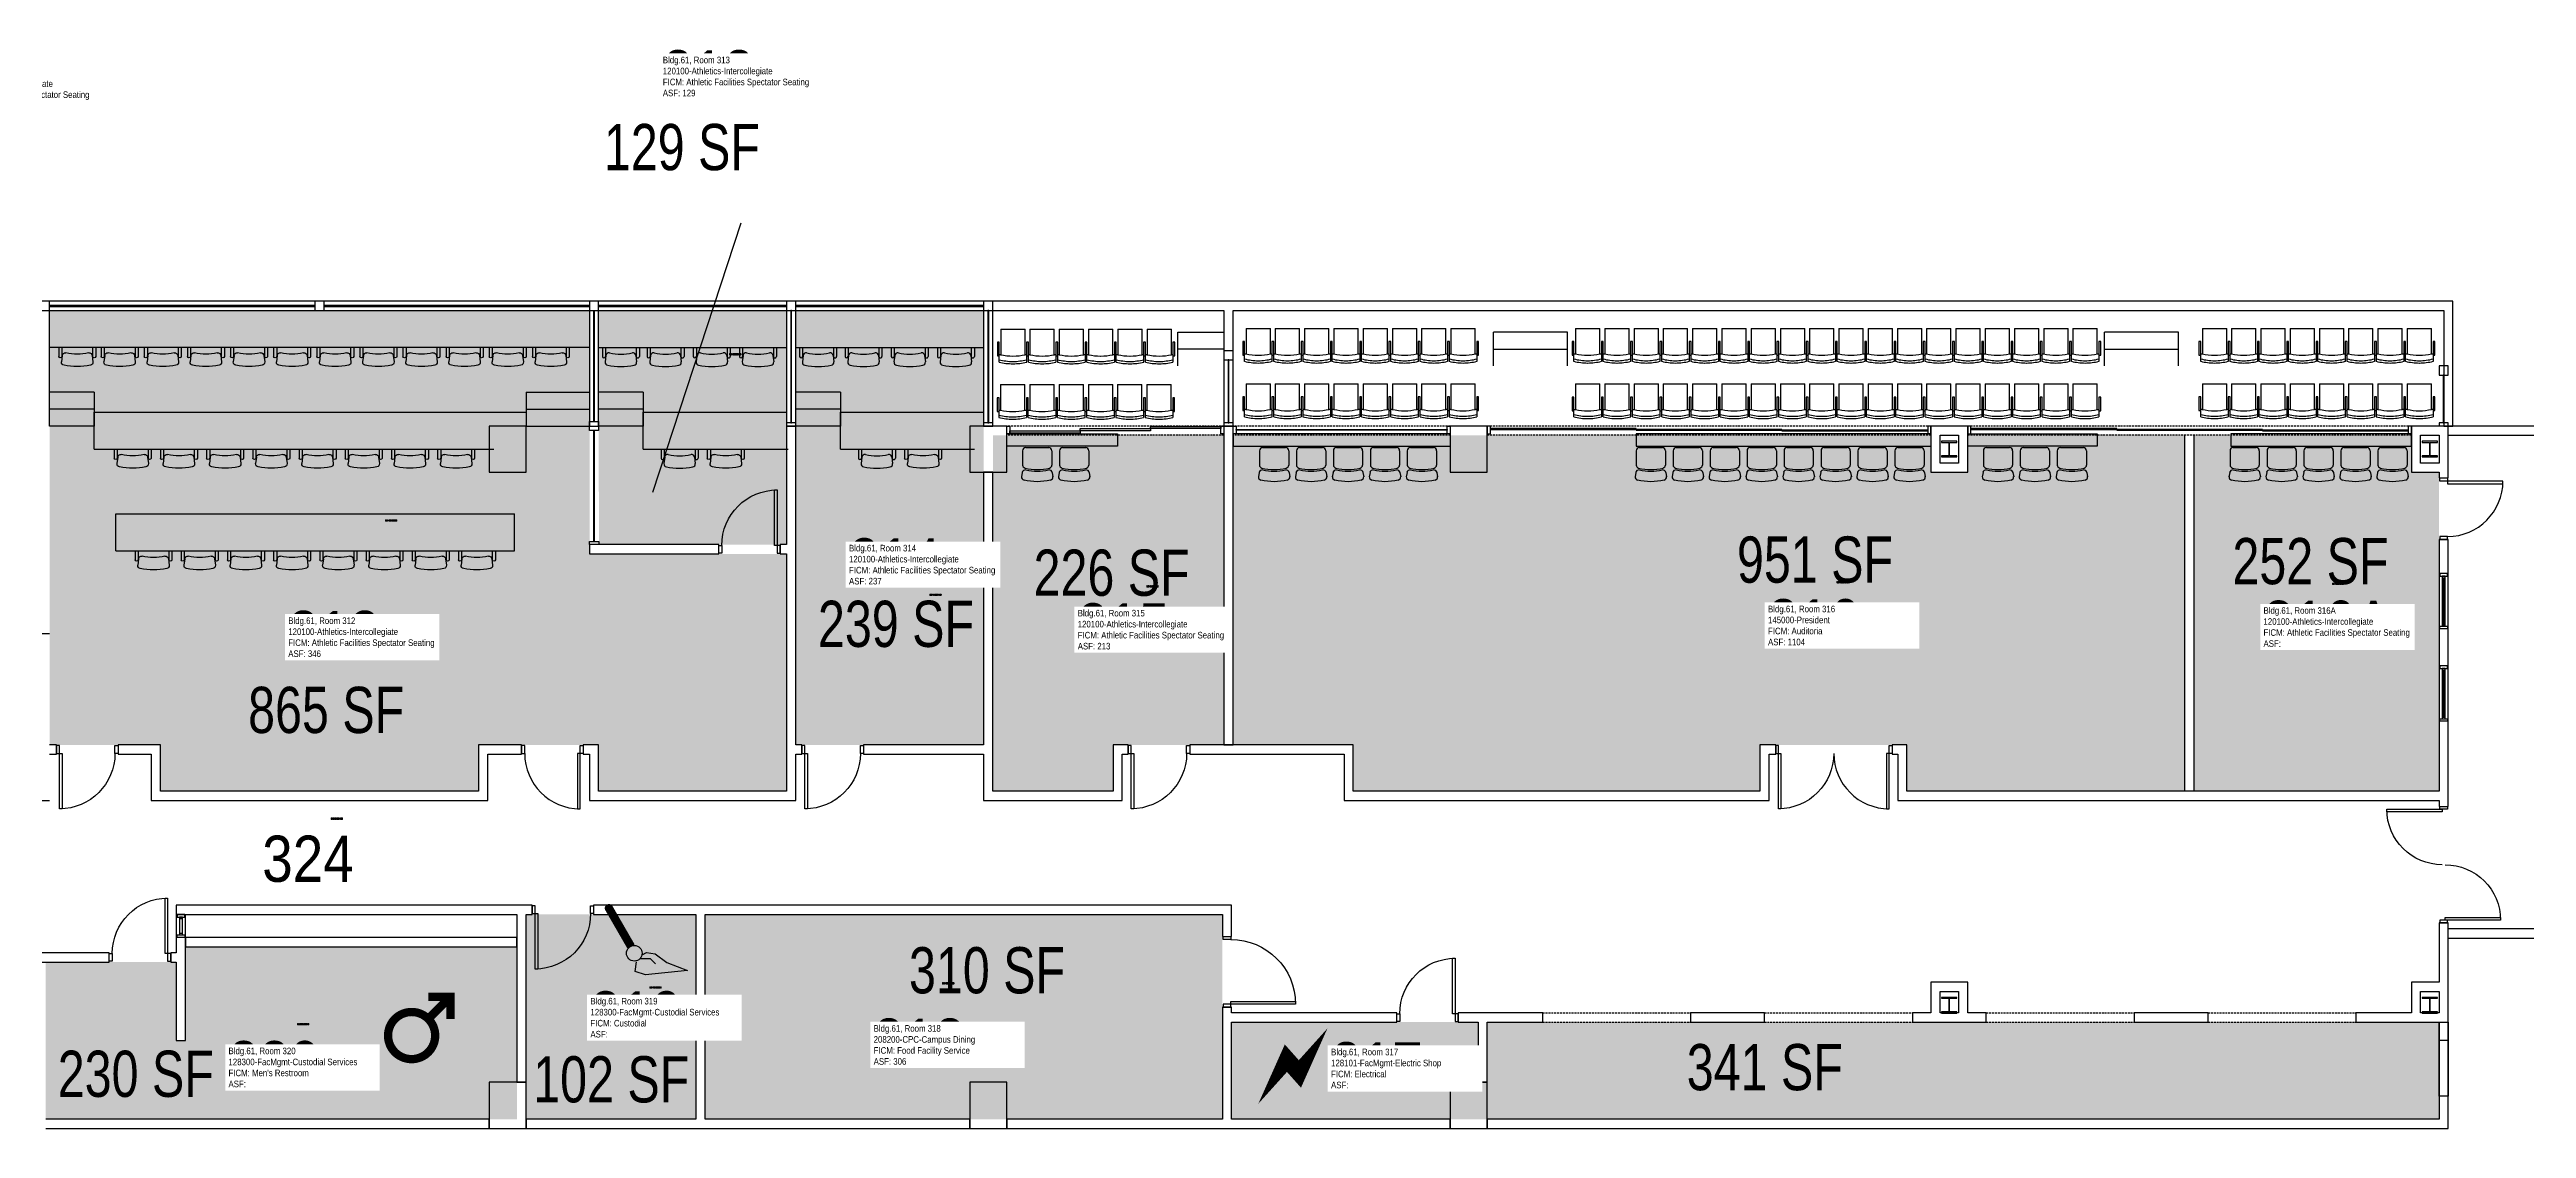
# Model space of a CAD drawing. Header units: inches. Extents: x -2562 to 2562, y -70 to 1203.
# Drawn here: x -141 to 1467, y 45 to 745 of the extents above; entities that cross this region are included whole.
import ezdxf
from ezdxf.enums import TextEntityAlignment as Align

# ---------------------------------------------------------------- set-up
doc = ezdxf.new("R2010")
doc.units = ezdxf.units.IN
doc.header["$LTSCALE"] = 10
doc.header["$MEASUREMENT"] = 0
doc.linetypes.add('HIDDEN2', pattern=[0.1875, 0.125, -0.0625])
doc.layers.get('0').update_dxf_attribs({"linetype": 'CONTINUOUS'})
for name, color, linetype in [('A-DOOR', 2, 'CONTINUOUS'), ('A-FLOR', 3, 'CONTINUOUS'), ('A-GLAZ', 1, 'CONTINUOUS'), ('A-IDEN-ICON', 4, 'CONTINUOUS'), ('A-IDEN-RNUM', 7, 'CONTINUOUS'), ('A-IDEN-SNUM', 4, 'CONTINUOUS'), ('A-IDEN-VNUM', 4, 'CONTINUOUS'), ('A-WALL', 5, 'CONTINUOUS'), ('AREA-TEXT', 3, 'CONTINUOUS'), ('Rooms-Category-Color', 7, 'CONTINUOUS'), ('Rooms-College-Color', 7, 'CONTINUOUS'), ('Rooms-Department-Color', 7, 'CONTINUOUS'), ('Rooms-Division-Color', 7, 'CONTINUOUS'), ('Rooms-Information', 7, 'CONTINUOUS')]:
    doc.layers.add(name, color=color, linetype=linetype)
doc.styles.add('AREA', font='arial.ttf', dxfattribs={"width": 0.75, "height": 24})
doc.styles.add('ROOMSNUMBER', font='TXT.SHX', dxfattribs={"height": 1})
doc.styles.add('ROOMVNUMBER', font='arial.ttf', dxfattribs={"width": 0.85, "height": 30})

# ---------------------------------------------------------------- blocks, each defined once
blk = doc.blocks.new('CHAIR-HALF')
at = {"color": 0, "linetype": 'ByBlock', "lineweight": -2}
for p, q in [((-12, 12.4), (-12, 6.6)), ((-9.7, 7.1), (-10.2, 3.1)), ((-10, 12.4), (-10, 6.6)), ((9.7, 7.1), (10.2, 3.1)), ((9.7, 7.1), (10.2, 3.1)), ((10, 12.4), (10, 6.6)), ((12, 12.4), (12, 6.6))]:
    blk.add_line(p, q, dxfattribs=at)
for centre, radius, start, end in [((-11, 6.6), 1, 180, 360), ((-8.2, 2.8), 2, 173.2051, 259.526), ((-7.8, 6.9), 2, 79.3938, 173.2051), ((0, 42.4), 42.4, 258.3153, 281.6847), ((0, 43.5), 35.4, 257.967, 282.033), ((7.8, 6.9), 2, 6.7949, 100.6062), ((7.8, 6.9), 2, 6.7949, 100.6062), ((8.2, 2.8), 2, 280.474, 6.7949), ((8.2, 2.8), 2, 280.474, 6.7949), ((11, 6.6), 1, 180, 0)]:
    blk.add_arc(centre, radius, start, end, dxfattribs=at)
blk = doc.blocks.new('SeatB')
for p, q in [((-7.5, 0), (7.5, 0)), ((-9.5, -2), (-9.5, -11.3)), ((9.5, -2), (9.5, -11.3)), ((-9.7, -16.2), (-10.2, -18.9)), ((-9.7, -16.2), (-10.2, -18.9)), ((9.7, -16.2), (10.2, -18.9))]:
    blk.add_line(p, q)
for centre, radius, start, end in [((-7.5, -2), 2, 90, 180), ((7.5, -2), 2, 360, 90), ((-7.8, -16.5), 2, 79.3938, 173.2051), ((-7.8, -16.5), 2, 79.3938, 173.2051), ((-7.5, -11.3), 2, 180, 257.887), ((0, 17.6), 31.9, 255.6149, 284.3851), ((0, 20.1), 35.4, 257.967, 282.033), ((7.8, -16.5), 2, 6.7949, 100.6062), ((7.5, -11.3), 2, 282.113, 0), ((-8.2, -19.1), 2, 173.2051, 259.526), ((-8.2, -19.1), 2, 173.2051, 259.526), ((0, 20.5), 42.4, 258.3153, 281.6847), ((8.2, -19.1), 2, 280.474, 6.7949)]:
    blk.add_arc(centre, radius, start, end)
blk = doc.blocks.new('SeatA')
for p, q in [((-7.9, 0), (7.9, 0)), ((-7.9, 0), (-7.9, -16.5)), ((7.9, -16.5), (7.9, 0)), ((-8.9, -8.5), (-10.1, -8.5)), ((-10.1, -8.5), (-10.1, -17.4)), ((-8.9, -17.4), (-8.9, -8.5)), ((8.9, -8.5), (8.9, -17.4)), ((10.1, -8.5), (8.9, -8.5)), ((10.1, -17.4), (10.1, -8.5)), ((-10.1, -17.4), (-8.9, -17.4)), ((-8.9, -21.4), (-8.9, -16.5)), ((-8.9, -16.5), (-7.9, -16.5)), ((7.9, -16.5), (8.9, -16.5)), ((8.9, -17.4), (8.9, -21.4)), ((8.9, -17.4), (10.1, -17.4))]:
    blk.add_line(p, q)
for centre, radius, start, end in [((0.4, 17), 38, 255.7532, 269.331), ((0.4, 17.5), 40, 256.4758, 269.3631), ((0.4, 22.4), 39.9, 257.9002, 269.354), ((-0.4, 22.4), 39.9, 270.646, 282.0998), ((-0.4, 17), 38, 270.669, 284.2468), ((-0.4, 17.5), 40, 270.6369, 283.5242)]:
    blk.add_arc(centre, radius, start, end)
blk = doc.blocks.new('CPELECT')
blk.add_lwpolyline([(0.0623, 0.0629, 0, 0.03, 0), (0.0105, -0.0168, 0.03, 0.03, 0), (-0.0105, 0.0068, 0.03, 0, 0), (-0.0623, -0.0729, 0.03, 0, 0)], format="xyseb")
blk = doc.blocks.new('CPMEN')
at = {"const_width": 0.015}
for points in [[(0.055, 0.01), (0.055, 0.05), (0.015, 0.05)], [(0.0151, 0.0101), (0.055, 0.05)]]:
    blk.add_lwpolyline(points, dxfattribs=at)
blk.add_lwpolyline([(-0.0575, -0.02, 1), (0.0275, -0.02, 1)], format="xyb", close=True, dxfattribs=at)
blk = doc.blocks.new('CPCUST')
for p, q in [((0.0262, -0.0408), (0.0446, -0.0406)), ((0.0297, -0.0341), (0.0376, -0.0302)), ((0.0376, -0.0302), (0.0533, -0.0324)), ((0.0446, -0.0406), (0.0543, -0.0505)), ((0.0533, -0.0324), (0.0745, -0.0479)), ((0.0171, -0.0639), (0.02, -0.0466)), ((0.0358, -0.0705), (0.0171, -0.0639)), ((0.1117, -0.0625), (0.0358, -0.0705)), ((0.0745, -0.0479), (0.1117, -0.0625))]:
    blk.add_line(p, q)
at = {"const_width": 0.015}
blk.add_lwpolyline([(-0.03, 0.05), (0.01, -0.0193)], dxfattribs=at)
at = {"const_width": 0.0075}
blk.add_lwpolyline([(-0.0332, 0.0481, 1), (-0.0268, 0.0519, 1)], format="xyb", close=True, dxfattribs=at)
blk.add_circle((0.0158, -0.0313), 0.0141)

msp = doc.modelspace()

# ---------------------------------------------------------------- hatches: boundary and pattern name
at = {"layer": 'Rooms-Category-Color', "true_color": 0xfbafa2}
for points in [[(-141.5, 576), (-141.5, 294), (-69.5, 294), (-69.5, 264), (137, 264), (137, 294), (215, 294), (215, 264), (337, 264), (337, 418), (209.2, 418), (209, 576)], [(215, 576), (215.2, 424), (337, 424), (337, 576)], [(343, 576), (465, 576), (465, 294), (343, 294)], [(471, 264), (549, 264), (549, 294), (621, 294), (621, 495), (471, 495)], [(1251, 495), (1392, 495), (1392, 471), (1410, 471), (1410, 264), (1251, 264)]]:
    msp.add_hatch(color=21, dxfattribs=at).paths.add_polyline_path(points)
at = {"layer": 'Rooms-Category-Color', "true_color": 0xffe090}
for points in [[(627, 495), (1080, 495), (1080, 471), (1104, 471), (1104, 495), (1245, 495), (1245, 264), (1064.5, 264), (1064.5, 294), (969, 294), (969, 264), (705, 264), (705, 294), (627, 294)], [(284.2, 184), (284.2, 51), (620, 51), (620, 184)]]:
    msp.add_hatch(color=41, dxfattribs=at).paths.add_polyline_path(points)
at = {"layer": 'Rooms-Category-Color', "true_color": 0xadadad}
for points in [[(168, 184), (168, 51), (278.2, 51), (278.2, 184)], [(-144, 51), (-144, 153), (-59.2, 153), (-59.2, 102), (-53.2, 102), (-53.2, 163), (162, 163), (162, 51)], [(786, 75), (792, 75), (792, 114), (1410, 114), (1410, 51), (626, 51), (626, 114), (786, 114)]]:
    msp.add_hatch(color=253, dxfattribs=at).paths.add_polyline_path(points)
at = {"layer": 'Rooms-College-Color', "true_color": 0xffff64}
for points in [[(-141.5, 576), (-141.5, 294), (-69.5, 294), (-69.5, 264), (137, 264), (137, 294), (215, 294), (215, 264), (337, 264), (337, 418), (209.2, 418), (209, 576)], [(215, 576), (215.2, 424), (337, 424), (337, 576)], [(343, 576), (465, 576), (465, 294), (343, 294)], [(471, 264), (549, 264), (549, 294), (621, 294), (621, 495), (471, 495)], [(627, 495), (1080, 495), (1080, 471), (1104, 471), (1104, 495), (1245, 495), (1245, 264), (1064.5, 264), (1064.5, 294), (969, 294), (969, 264), (705, 264), (705, 294), (627, 294)], [(284.2, 184), (284.2, 51), (620, 51), (620, 184)]]:
    msp.add_hatch(color=51, dxfattribs=at).paths.add_polyline_path(points)
at = {"layer": 'Rooms-College-Color', "true_color": 0xadadad}
for points in [[(1251, 495), (1392, 495), (1392, 471), (1410, 471), (1410, 264), (1251, 264)], [(168, 184), (168, 51), (278.2, 51), (278.2, 184)], [(-144, 51), (-144, 153), (-59.2, 153), (-59.2, 102), (-53.2, 102), (-53.2, 163), (162, 163), (162, 51)], [(786, 75), (792, 75), (792, 114), (1410, 114), (1410, 51), (626, 51), (626, 114), (786, 114)]]:
    msp.add_hatch(color=253, dxfattribs=at).paths.add_polyline_path(points)
at = {"layer": 'Rooms-Department-Color', "true_color": 0x604aed}
for points in [[(-141.5, 576), (-141.5, 294), (-69.5, 294), (-69.5, 264), (137, 264), (137, 294), (215, 294), (215, 264), (337, 264), (337, 418), (209.2, 418), (209, 576)], [(215, 576), (215.2, 424), (337, 424), (337, 576)], [(343, 576), (465, 576), (465, 294), (343, 294)], [(471, 264), (549, 264), (549, 294), (621, 294), (621, 495), (471, 495)], [(1251, 495), (1392, 495), (1392, 471), (1410, 471), (1410, 264), (1251, 264)]]:
    msp.add_hatch(color=173, dxfattribs=at).paths.add_polyline_path(points)
at = {"layer": 'Rooms-Department-Color', "true_color": 0xda49d0}
msp.add_hatch(color=213, dxfattribs=at).paths.add_polyline_path([(627, 495), (1080, 495), (1080, 471), (1104, 471), (1104, 495), (1245, 495), (1245, 264), (1064.5, 264), (1064.5, 294), (969, 294), (969, 264), (705, 264), (705, 294), (627, 294)])
at = {"layer": 'Rooms-Department-Color', "true_color": 0xacacac}
for points in [[(168, 184), (168, 51), (278.2, 51), (278.2, 184)], [(-144, 51), (-144, 153), (-59.2, 153), (-59.2, 102), (-53.2, 102), (-53.2, 163), (162, 163), (162, 51)], [(786, 75), (792, 75), (792, 114), (1410, 114), (1410, 51), (626, 51), (626, 114), (786, 114)]]:
    msp.add_hatch(color=253, dxfattribs=at).paths.add_polyline_path(points)
at = {"layer": 'Rooms-Department-Color', "true_color": 0x80bc67}
msp.add_hatch(color=83, dxfattribs=at).paths.add_polyline_path([(284.2, 184), (284.2, 51), (620, 51), (620, 184)])
at = {"layer": 'Rooms-Division-Color', "true_color": 0x604aed}
for points in [[(-141.5, 576), (-141.5, 294), (-69.5, 294), (-69.5, 264), (137, 264), (137, 294), (215, 294), (215, 264), (337, 264), (337, 418), (209.2, 418), (209, 576)], [(215, 576), (215.2, 424), (337, 424), (337, 576)], [(343, 576), (465, 576), (465, 294), (343, 294)], [(471, 264), (549, 264), (549, 294), (621, 294), (621, 495), (471, 495)], [(1251, 495), (1392, 495), (1392, 471), (1410, 471), (1410, 264), (1251, 264)]]:
    msp.add_hatch(color=173, dxfattribs=at).paths.add_polyline_path(points)
at = {"layer": 'Rooms-Division-Color', "true_color": 0xda49d0}
msp.add_hatch(color=213, dxfattribs=at).paths.add_polyline_path([(627, 495), (1080, 495), (1080, 471), (1104, 471), (1104, 495), (1245, 495), (1245, 264), (1064.5, 264), (1064.5, 294), (969, 294), (969, 264), (705, 264), (705, 294), (627, 294)])
at = {"layer": 'Rooms-Division-Color', "true_color": 0xadadad}
for points in [[(168, 184), (168, 51), (278.2, 51), (278.2, 184)], [(-144, 51), (-144, 153), (-59.2, 153), (-59.2, 102), (-53.2, 102), (-53.2, 163), (162, 163), (162, 51)], [(786, 75), (792, 75), (792, 114), (1410, 114), (1410, 51), (626, 51), (626, 114), (786, 114)]]:
    msp.add_hatch(color=253, dxfattribs=at).paths.add_polyline_path(points)
at = {"layer": 'Rooms-Division-Color', "true_color": 0x80bc67}
msp.add_hatch(color=83, dxfattribs=at).paths.add_polyline_path([(284.2, 184), (284.2, 51), (620, 51), (620, 184)])

# ---------------------------------------------------------------- linework, layer by layer
at = {"layer": 'A-DOOR', "linetype": 'Continuous', "lineweight": -3}
for points in [[(573.3, 499.3), (573.3, 497.8), (527.7, 497.8), (527.7, 499.3)], [(619, 500.8), (619, 499.3), (573.3, 499.3), (573.3, 500.8)], [(794, 499.3), (794, 498.8), (888.7, 498.8), (888.7, 499.3)], [(888.7, 498.8), (888.7, 498.3), (983.3, 498.3), (983.3, 498.8)], [(1106, 499.3), (1106, 498.8), (1200.7, 498.8), (1200.7, 499.3)], [(1200.7, 498.8), (1200.7, 498.3), (1295.3, 498.3), (1295.3, 498.8)], [(527.7, 497.8), (527.7, 496.3), (482, 496.3), (482, 497.8)], [(983.3, 498.3), (983.3, 497.8), (1078, 497.8), (1078, 498.3)], [(1295.3, 498.3), (1295.3, 497.8), (1390, 497.8), (1390, 498.3)], [(1410.5, 465.3), (1410.5, 467.3), (1415.5, 467.3), (1415.5, 465.3)], [(331, 423.5), (329.2, 423.5), (329.2, 459.5), (331, 459.5)], [(1415.5, 465.3), (1415.5, 463.5), (1451.5, 463.5), (1451.5, 465.3)], [(295, 418.5), (293, 418.5), (293, 423.5), (295, 423.5)], [(331, 418.5), (333, 418.5), (333, 423.5), (331, 423.5)], [(1410.5, 429.3), (1410.5, 427.3), (1415.5, 427.3), (1415.5, 429.3)], [(-135, 293.5), (-137, 293.5), (-137, 288.5), (-135, 288.5)], [(-99, 293.5), (-97, 293.5), (-97, 288.5), (-99, 288.5)], [(167, 293.5), (165, 293.5), (165, 288.5), (167, 288.5)], [(203, 293.5), (205, 293.5), (205, 288.5), (203, 288.5)], [(349, 293.5), (347, 293.5), (347, 288.5), (349, 288.5)], [(385, 293.5), (387, 293.5), (387, 288.5), (385, 288.5)], [(560.8, 293.5), (558.8, 293.5), (558.8, 288.5), (560.8, 288.5)], [(596.8, 293.5), (598.8, 293.5), (598.8, 288.5), (596.8, 288.5)], [(981, 293.5), (979.3, 293.5), (979.3, 288.5), (981, 288.5)], [(1053, 293.5), (1054.8, 293.5), (1054.8, 288.5), (1053, 288.5)], [(-135, 288.5), (-133.3, 288.5), (-133.3, 252.5), (-135, 252.5)], [(203, 288.5), (201.2, 288.5), (201.2, 252.5), (203, 252.5)], [(349, 288.5), (350.7, 288.5), (350.7, 252.5), (349, 252.5)], [(560.8, 288.5), (562.5, 288.5), (562.5, 252.5), (560.8, 252.5)], [(981, 288.5), (982.7, 288.5), (982.7, 252.5), (981, 252.5)], [(1053, 288.5), (1051.2, 288.5), (1051.2, 252.5), (1053, 252.5)], [(1412.1, 252.2), (1412.1, 250.5), (1376.1, 250.5), (1376.1, 252.2)], [(1410.5, 252.2), (1410.5, 254), (1415.5, 254), (1415.5, 252.2)], [(-64.8, 158.5), (-66.5, 158.5), (-66.5, 194.5), (-64.8, 194.5)], [(173.8, 189.5), (171.8, 189.5), (171.8, 184.5), (173.8, 184.5)], [(173.8, 184.5), (175.5, 184.5), (175.5, 148.5), (173.8, 148.5)], [(209.8, 189.5), (211.8, 189.5), (211.8, 184.5), (209.8, 184.5)], [(1410.5, 180.2), (1410.5, 178.5), (1415.5, 178.5), (1415.5, 180.2)], [(1413.9, 180.2), (1413.9, 182), (1449.9, 182), (1449.9, 180.2)], [(620.5, 167.7), (620.5, 169.7), (625.5, 169.7), (625.5, 167.7)], [(-100.8, 153.5), (-102.8, 153.5), (-102.8, 158.5), (-100.8, 158.5)], [(-64.8, 153.5), (-62.8, 153.5), (-62.8, 158.5), (-64.8, 158.5)], [(771.2, 119.5), (769.5, 119.5), (769.5, 155.5), (771.2, 155.5)], [(620.5, 125.7), (620.5, 123.7), (625.5, 123.7), (625.5, 125.7)], [(625.5, 125.7), (625.5, 127.5), (667.5, 127.5), (667.5, 125.7)], [(735.2, 114.5), (733.2, 114.5), (733.2, 119.5), (735.2, 119.5)], [(771.2, 114.5), (773.2, 114.5), (773.2, 119.5), (771.2, 119.5)]]:
    msp.add_lwpolyline(points, close=True, dxfattribs=at)
at = {"layer": 'A-DOOR', "linetype": 'Continuous', "lineweight": -3, "extrusion": (0, 0, -1)}
for centre, radius, start, end in [((-331, 423.5), 36, 0, 90), ((135, 288.5), 36, 180, 270), ((-349, 288.5), 36, 180, 270), ((-560.8, 288.5), 36, 180, 270), ((-981, 288.5), 36, 180, 270), ((-1412.1, 252.2), 36, 270, 360), ((-1413.9, 180.2), 36, 90, 180), ((64.8, 158.5), 36, 359.9978, 89.9978), ((-173.8, 184.5), 36, 180, 270), ((-625.5, 125.7), 42, 90, 180), ((-771.2, 119.5), 36, 359.9999, 89.9999)]:
    msp.add_arc(centre, radius, start, end, dxfattribs=at)
at = {"layer": 'A-DOOR', "linetype": 'Continuous', "lineweight": -3}
for centre, start, end in [((1415.5, 465.3), 270, 0), ((203, 288.5), 180, 270), ((1053, 288.5), 180, 270)]:
    msp.add_arc(centre, 36, start, end, dxfattribs=at)
at = {"layer": 'A-FLOR'}
for p, q in [((209, 552), (-141.5, 552)), ((215, 552), (337, 552)), ((343, 552), (465, 552)), ((591, 540), (591, 562)), ((591, 562), (621, 562)), ((621, 551), (591, 551)), ((844.1, 562), (796.1, 562)), ((796.1, 540), (796.1, 562)), ((796.1, 551), (844.1, 551)), ((844.1, 540), (844.1, 562)), ((1240.8, 562), (1192.8, 562)), ((1192.8, 540), (1192.8, 562)), ((1192.8, 551), (1240.8, 551)), ((1240.8, 540), (1240.8, 562)), ((-112.5, 523), (-141.5, 523)), ((-112.5, 523), (-112.5, 501)), ((168, 523), (209, 523)), ((168, 523), (168, 501)), ((244, 523), (215, 523)), ((244, 523), (244, 501)), ((372, 523), (343, 523)), ((372, 523), (372, 501)), ((-112.5, 512), (-141.5, 512)), ((-112.5, 501), (-141.5, 501)), ((-112.5, 510), (168, 510)), ((-112.5, 486), (-112.5, 510)), ((168, 512), (209, 512)), ((168, 501), (209, 501)), ((244, 512), (215, 512)), ((244, 501), (215, 501)), ((244, 510), (337, 510)), ((244, 486), (244, 510)), ((372, 512), (343, 512)), ((372, 501), (343, 501)), ((372, 486), (372, 510)), ((372, 510), (465, 510)), ((-112.5, 486), (147, 486)), ((244, 486), (338, 486)), ((372, 486), (459, 486)), ((-98.5, 444), (160.5, 444)), ((-98.5, 420), (-98.5, 444)), ((160.5, 420), (160.5, 444)), ((-98.5, 420), (160.5, 420))]:
    msp.add_line(p, q, dxfattribs=at)
for points in [[(480, 496), (552, 496), (552, 488), (480, 488)], [(768, 496), (627, 496), (627, 488), (768, 488)], [(1080, 496), (888.6, 496), (888.6, 488), (1080, 488)], [(1104, 496), (1188, 496), (1188, 488), (1104, 488)]]:
    msp.add_lwpolyline(points, dxfattribs=at)
msp.add_lwpolyline([(1392, 496), (1274.9, 496), (1274.9, 488), (1392, 488)], close=True, dxfattribs=at)
at = {"layer": 'A-GLAZ', "linetype": 'Continuous', "lineweight": -3}
for p, q in [((-141.5, 582), (-147.5, 582)), ((-141.5, 576), (-141.5, 582)), ((36.8, 582), (30.8, 582)), ((30.8, 582), (30.8, 576)), ((36.8, 576), (36.8, 582)), ((215, 582), (209, 582)), ((209, 582), (209, 576)), ((215, 576), (215, 582)), ((343, 582), (337, 582)), ((337, 582), (337, 576)), ((343, 576), (343, 582)), ((471, 582), (465, 582)), ((465, 582), (465, 576)), ((465, 582), (465, 576)), ((471, 582), (465, 582)), ((471, 576), (471, 582)), ((471, 576), (471, 582)), ((-147.5, 576), (-141.5, 576)), ((30.8, 576), (36.8, 576)), ((209, 576), (215, 576)), ((337, 576), (343, 576)), ((465, 576), (471, 576)), ((465, 576), (471, 576)), ((627, 549.9), (621, 549.9)), ((621, 549.9), (621, 543.9)), ((627, 543.9), (627, 549.9)), ((621, 543.9), (627, 543.9)), ((1416, 540.1), (1410, 540.1)), ((1410, 540.1), (1410, 534.1)), ((1410, 534.1), (1416, 534.1)), ((1416, 534.1), (1416, 540.1)), ((337, 503), (337, 501)), ((343, 503), (337, 503)), ((337, 501), (343, 501)), ((343, 501), (343, 503)), ((465, 503), (465, 501)), ((471, 503), (465, 503)), ((465, 501), (471, 501)), ((471, 501), (471, 503)), ((480, 496), (480, 501)), ((480, 501), (482, 501)), ((482, 501), (482, 496)), ((619, 496), (619, 501)), ((619, 501), (621, 501)), ((627, 503), (621, 503)), ((621, 503), (621, 501)), ((621, 501), (621, 496)), ((621, 501), (627, 501)), ((627, 501), (627, 503)), ((627, 496), (627, 501)), ((627, 501), (629, 501)), ((629, 501), (629, 496)), ((766, 496), (766, 501)), ((766, 501), (768, 501)), ((768, 501), (768, 496)), ((794, 501), (792, 501)), ((792, 501), (792, 496)), ((794, 496), (794, 501)), ((1080, 501), (1078, 501)), ((1078, 501), (1078, 496)), ((1080, 496), (1080, 501)), ((1106, 501), (1104, 501)), ((1104, 501), (1104, 496)), ((1106, 496), (1106, 501)), ((1392, 501), (1390, 501)), ((1390, 501), (1390, 496)), ((1392, 496), (1392, 501)), ((1416, 503.1), (1410, 503.1)), ((1410, 503.1), (1410, 501.1)), ((1410, 501.1), (1416, 501.1)), ((1416, 501.1), (1416, 503.1)), ((482, 496), (480, 496)), ((621, 496), (619, 496)), ((629, 496), (627, 496)), ((768, 496), (766, 496)), ((792, 496), (794, 496)), ((1078, 496), (1080, 496)), ((1104, 496), (1106, 496)), ((1390, 496), (1392, 496)), ((1412, 402.5), (1414, 402.5)), ((1413, 372), (1413, 402.5)), ((1412, 372), (1414, 372)), ((1412, 342.5), (1414, 342.5)), ((1413, 312), (1413, 342.5)), ((1412, 312), (1414, 312)), ((-57.2, 181.2), (-55.2, 181.2)), ((-57.2, 171.7), (-55.2, 171.7))]:
    msp.add_line(p, q, dxfattribs=at)
at = {"layer": 'A-GLAZ', "linetype": 'Continuous', "lineweight": 25}
for p, q in [((30.8, 579.2), (-141.5, 579.2)), ((-141.5, 579.2), (-141.5, 578.7)), ((30.8, 578.7), (30.8, 579.2)), ((209, 579.2), (36.8, 579.2)), ((36.8, 579.2), (36.8, 578.7)), ((209, 578.7), (209, 579.2)), ((337, 579.2), (215, 579.2)), ((215, 579.2), (215, 578.7)), ((337, 578.7), (337, 579.2)), ((465, 579.2), (343, 579.2)), ((343, 579.2), (343, 578.7)), ((465, 578.7), (465, 579.2)), ((-141.5, 578.7), (30.8, 578.7)), ((36.8, 578.7), (209, 578.7)), ((215, 578.7), (337, 578.7)), ((339.8, 576), (339.8, 503)), ((340.3, 576), (339.8, 576)), ((340.3, 503), (340.3, 576)), ((343, 578.7), (465, 578.7)), ((467.8, 576), (467.8, 503)), ((468.3, 576), (467.8, 576)), ((468.3, 503), (468.3, 576)), ((624.3, 543.9), (623.8, 543.9)), ((623.8, 543.9), (623.8, 503)), ((624.3, 503), (624.3, 543.9)), ((1413.2, 534.1), (1412.7, 534.1)), ((1412.7, 534.1), (1412.7, 503.1)), ((1413.2, 503.1), (1413.2, 534.1)), ((339.8, 503), (340.3, 503)), ((467.8, 503), (468.3, 503)), ((623.8, 503), (624.3, 503)), ((629, 498.3), (629, 498.8)), ((629, 498.8), (766, 498.8)), ((766, 498.8), (766, 498.3)), ((1412.7, 503.1), (1413.2, 503.1)), ((766, 498.3), (629, 498.3))]:
    msp.add_line(p, q, dxfattribs=at)
at = {"layer": 'A-GLAZ'}
for p, q in [((211.7, 576), (211.7, 504)), ((212.2, 576), (212.2, 504)), ((211.7, 498), (211.7, 426)), ((212.2, 498), (212.2, 426))]:
    msp.add_line(p, q, dxfattribs=at)
for points in [[(209, 504), (215, 504), (215, 498), (209, 498)], [(209.2, 426), (215.2, 426), (215.2, 424), (209.2, 424)]]:
    msp.add_lwpolyline(points, close=True, dxfattribs=at)
at = {"layer": 'A-GLAZ', "linetype": 'Continuous', "lineweight": -3}
for points in [[(1415.5, 403.5), (1415.5, 405.3), (1410.5, 405.3), (1410.5, 403.5)], [(1412, 371), (1414, 371), (1414, 403.5), (1412, 403.5)], [(1415.5, 371), (1415.5, 369.3), (1410.5, 369.3), (1410.5, 371)], [(1415.5, 343.5), (1415.5, 345.3), (1410.5, 345.3), (1410.5, 343.5)], [(1412, 311), (1414, 311), (1414, 343.5), (1412, 343.5)], [(1415.5, 311), (1415.5, 309.3), (1410.5, 309.3), (1410.5, 311)], [(-53.7, 182.2), (-53.7, 183.9), (-58.7, 183.9), (-58.7, 182.2)], [(-57.2, 170.7), (-55.2, 170.7), (-55.2, 182.2), (-57.2, 182.2)], [(-53.7, 170.7), (-53.7, 168.9), (-58.7, 168.9), (-58.7, 170.7)]]:
    msp.add_lwpolyline(points, close=True, dxfattribs=at)
at = {"layer": 'A-IDEN-VNUM'}
msp.add_line((307.4, 632.6), (250, 457.9), dxfattribs=at)
at = {"layer": 'A-WALL', "linetype": 'Continuous', "lineweight": -3}
for p, q in [((212, 582), (-144.5, 582)), ((340, 582), (212, 582)), ((468, 582), (340, 582)), ((624, 582), (468, 582)), ((1419, 582), (624, 582)), ((1419, 501), (1419, 582)), ((-141.5, 576), (209, 576)), ((-141.5, 501), (-141.5, 576)), ((209, 576), (209, 501)), ((215, 576), (337, 576)), ((215, 501), (215, 576)), ((337, 576), (337, 501)), ((343, 576), (465, 576)), ((343, 501), (343, 576)), ((465, 576), (465, 501)), ((471, 576), (621, 576)), ((471, 501), (471, 576)), ((621, 576), (621, 501)), ((627, 576), (1413, 576)), ((627, 501), (627, 576)), ((1413, 576), (1413, 501)), ((209, 501), (215, 501)), ((343, 501), (337, 501)), ((337, 501), (337, 424)), ((337, 501), (343, 501)), ((343, 424), (343, 501)), ((465, 501), (471, 501)), ((627, 501), (621, 501)), ((621, 501), (621, 294)), ((621, 501), (627, 501)), ((627, 294), (627, 501)), ((1080, 501), (1080, 471)), ((1104, 501), (1080, 501)), ((1080, 501), (1080, 495)), ((1080, 495), (1080, 501)), ((1080, 501), (1080, 501)), ((1104, 471), (1104, 501)), ((1392, 501), (1392, 471)), ((1416, 501), (1392, 501)), ((1413, 501), (1419, 501)), ((1416, 495), (1416, 501)), ((2197, 501), (1416, 501)), ((1080, 495), (1080, 495)), ((1086, 477), (1086, 495)), ((1086, 495), (1098, 495)), ((1097, 491.1), (1087, 491.1)), ((1087, 491.1), (1087, 490.4)), ((1087, 490.4), (1091.8, 490.4)), ((1091.8, 490.4), (1091.8, 481.6)), ((1092.2, 481.6), (1092.2, 490.4)), ((1092.2, 490.4), (1097, 490.4)), ((1097, 490.4), (1097, 491.1)), ((1098, 495), (1098, 477)), ((1398, 477), (1398, 495)), ((1398, 495), (1410, 495)), ((1409, 491.1), (1399, 491.1)), ((1399, 491.1), (1399, 490.4)), ((1399, 490.4), (1403.8, 490.4)), ((1403.8, 490.4), (1403.8, 481.6)), ((1404.2, 481.6), (1404.2, 490.4)), ((1404.2, 490.4), (1409, 490.4)), ((1409, 490.4), (1409, 491.1)), ((1410, 495), (1410, 495)), ((1410, 495), (1410, 477)), ((1416, 471), (1416, 495)), ((1416, 495), (2197, 495)), ((471, 471), (465, 471)), ((465, 471), (465, 294)), ((471, 288), (471, 471)), ((1080, 471), (1104, 471)), ((1098, 477), (1086, 477)), ((1091.8, 481.6), (1087, 481.6)), ((1087, 481.6), (1087, 480.9)), ((1087, 480.9), (1097, 480.9)), ((1097, 481.6), (1092.2, 481.6)), ((1097, 480.9), (1097, 481.6)), ((1392, 471), (1410, 471)), ((1410, 477), (1398, 477)), ((1403.8, 481.6), (1399, 481.6)), ((1399, 481.6), (1399, 480.9)), ((1399, 480.9), (1409, 480.9)), ((1409, 481.6), (1404.2, 481.6)), ((1409, 480.9), (1409, 481.6)), ((1410, 471), (1410, 467.3)), ((1410, 467.3), (1416, 467.3)), ((1416, 467.3), (1416, 471)), ((293, 424), (209.2, 424)), ((209.2, 424), (209.2, 418)), ((293, 418), (293, 424)), ((337, 424), (333, 424)), ((333, 424), (333, 418)), ((343, 294), (343, 424)), ((1416, 427.3), (1410, 427.3)), ((1410, 427.3), (1410, 264)), ((1416, 258), (1416, 427.3)), ((209.2, 418), (293, 418)), ((333, 418), (337, 418)), ((337, 418), (337, 288)), ((-141.5, 366), (-151.5, 366)), ((-137, 294), (-141.5, 294)), ((-137, 288), (-137, 294)), ((-69.5, 294), (-97, 294)), ((-97, 294), (-97, 288)), ((-69.5, 264), (-69.5, 294)), ((165, 294), (137, 294)), ((137, 294), (137, 264)), ((165, 288), (165, 294)), ((215, 294), (205, 294)), ((205, 294), (205, 288)), ((215, 264), (215, 294)), ((347, 294), (343, 294)), ((347, 288), (347, 294)), ((465, 294), (387, 294)), ((387, 294), (387, 288)), ((549, 294), (549, 264)), ((558.8, 294), (549, 294)), ((558.8, 288), (558.8, 294)), ((705, 294), (598.8, 294)), ((598.8, 294), (598.8, 288)), ((621, 294), (627, 294)), ((705, 264), (705, 294)), ((979.3, 294), (969, 294)), ((969, 294), (969, 264)), ((979.3, 288), (979.3, 294)), ((1064.5, 294), (1054.8, 294)), ((1054.8, 294), (1054.8, 288)), ((1064.5, 264), (1064.5, 294)), ((-141.5, 288), (-137, 288)), ((-97, 288), (-75.5, 288)), ((-75.5, 288), (-75.5, 258)), ((143, 288), (165, 288)), ((143, 258), (143, 288)), ((205, 288), (209, 288)), ((209, 288), (209, 258)), ((337, 288), (337, 264)), ((343, 258), (343, 288)), ((343, 288), (347, 288)), ((387, 288), (465, 288)), ((465, 288), (465, 258)), ((471, 264), (471, 288)), ((555, 258), (555, 288)), ((555, 288), (558.8, 288)), ((598.8, 288), (699, 288)), ((699, 288), (699, 258)), ((975, 288), (979.3, 288)), ((975, 258), (975, 288)), ((1054.8, 288), (1058.5, 288)), ((1058.5, 288), (1058.5, 258)), ((-244.7, 258), (-141.5, 258)), ((-75.5, 258), (143, 258)), ((137, 264), (-69.5, 264)), ((209, 258), (343, 258)), ((337, 264), (215, 264)), ((465, 258), (555, 258)), ((549, 264), (471, 264)), ((699, 258), (975, 258)), ((969, 264), (705, 264)), ((1058.5, 258), (1410, 258)), ((1410, 264), (1064.5, 264)), ((1410, 258), (1410, 254)), ((1416, 254), (1416, 258)), ((1410, 254), (1416, 254)), ((168, 190), (-59.2, 190)), ((-59.2, 190), (-59.2, 183.9)), ((-59.2, 183.9), (-53.2, 183.9)), ((-59.2, 183.9), (-59.2, 168.9)), ((-53.2, 184), (162, 184)), ((-53.2, 183.9), (-53.2, 184)), ((-53.2, 168.9), (-53.2, 183.9)), ((162, 184), (162, 75)), ((171.8, 190), (168, 190)), ((168, 184), (171.8, 184)), ((168, 75), (168, 184)), ((171.8, 184), (171.8, 190)), ((211.8, 190), (211.8, 184)), ((278.2, 190), (211.8, 190)), ((211.8, 184), (278.2, 184)), ((626, 190), (278.2, 190)), ((278.2, 184), (278.2, 51)), ((284.2, 184), (620, 184)), ((284.2, 51), (284.2, 184)), ((620, 184), (620, 169.7)), ((626, 169.7), (626, 190)), ((1416, 178.5), (1410, 178.5)), ((1410, 178.5), (1410, 168.5)), ((1416, 168.5), (1416, 178.5)), ((-53.2, 168.9), (-59.2, 168.9)), ((-59.2, 168.9), (-59.2, 159)), ((-53.2, 169), (-53.2, 163)), ((162, 169), (-53.2, 169)), ((-53.2, 159), (-53.2, 168.9)), ((-53.2, 163), (162, 163)), ((162, 163), (162, 169)), ((620, 169.7), (626, 169.7)), ((1410, 168.5), (1410, 140)), ((1482, 174.5), (1416, 174.5)), ((1416, 140), (1416, 168.5)), ((1416, 168.5), (1488, 168.5)), ((-102.8, 159), (-189.2, 159)), ((-189.2, 153), (-102.8, 153)), ((-102.8, 153), (-102.8, 159)), ((-62.8, 159), (-62.8, 153)), ((-59.2, 159), (-62.8, 159)), ((-62.8, 153), (-59.2, 153)), ((-59.2, 153), (-59.2, 102)), ((-53.2, 102), (-53.2, 159)), ((1080, 140), (1080, 120)), ((1104, 140), (1080, 140)), ((1086, 120), (1086, 134)), ((1086, 134), (1098, 134)), ((1097, 130.1), (1087, 130.1)), ((1087, 130.1), (1087, 129.5)), ((1087, 129.5), (1091.8, 129.5)), ((1091.8, 129.5), (1091.8, 120.6)), ((1092.2, 120.6), (1092.2, 129.5)), ((1092.2, 129.5), (1097, 129.5)), ((1097, 129.5), (1097, 130.1)), ((1098, 134), (1098, 120)), ((1104, 120), (1104, 140)), ((1392, 140), (1392, 120)), ((1410, 140), (1392, 140)), ((1398, 120), (1398, 134)), ((1398, 134), (1410, 134)), ((1409, 130.1), (1399, 130.1)), ((1399, 130.1), (1399, 129.5)), ((1399, 129.5), (1403.8, 129.5)), ((1403.8, 129.5), (1403.8, 120.6)), ((1404.2, 120.6), (1404.2, 129.5)), ((1404.2, 129.5), (1409, 129.5)), ((1409, 129.5), (1409, 130.1)), ((1410, 134), (1410, 120)), ((1416, 114), (1416, 140)), ((626, 123.7), (620, 123.7)), ((620, 123.7), (620, 114)), ((620, 114), (620, 51)), ((626, 120), (626, 123.7)), ((733.2, 120), (626, 120)), ((626, 51), (626, 114)), ((626, 114), (733.2, 114)), ((733.2, 114), (733.2, 120)), ((773.2, 120), (773.2, 114)), ((789, 120), (773.2, 120)), ((773.2, 114), (786, 114)), ((786, 114), (786, 75)), ((828, 120), (789, 120)), ((792, 75), (792, 114)), ((792, 114), (828, 114)), ((828, 114), (828, 120)), ((924, 120), (924, 114)), ((972, 120), (924, 120)), ((924, 114), (972, 114)), ((972, 114), (972, 120)), ((1068, 120), (1068, 114)), ((1080, 120), (1068, 120)), ((1068, 114), (1083, 114)), ((1083, 114), (1101, 114)), ((1098, 120), (1086, 120)), ((1091.8, 120.6), (1087, 120.6)), ((1087, 120.6), (1087, 119.9)), ((1087, 119.9), (1097, 119.9)), ((1097, 120.6), (1092.2, 120.6)), ((1097, 119.9), (1097, 120.6)), ((1101, 114), (1116, 114)), ((1116, 120), (1104, 120)), ((1116, 114), (1116, 120)), ((1212, 120), (1212, 114)), ((1260, 120), (1212, 120)), ((1212, 114), (1260, 114)), ((1260, 114), (1260, 120)), ((1356, 120), (1356, 114)), ((1392, 120), (1356, 120)), ((1356, 114), (1392, 114)), ((1392, 114), (1416, 114)), ((1410, 120), (1398, 120)), ((1403.8, 120.6), (1399, 120.6)), ((1399, 120.6), (1399, 119.9)), ((1399, 119.9), (1409, 119.9)), ((1409, 120.6), (1404.2, 120.6)), ((1409, 119.9), (1409, 120.6)), ((1410, 114), (1410, 51)), ((1410, 114, 90), (1416, 114, 90)), ((1410, 66, 90), (1410, 114, 90)), ((1416, 45), (1416, 114.2)), ((1416, 114, 90), (1416, 66, 90)), ((-59.2, 102), (-53.2, 102)), ((1416, 102, 90), (1410, 102, 90)), ((162, 75), (168, 75)), ((786, 75), (792, 75)), ((1416, 66, 90), (1410, 66, 90)), ((144, 51), (-144, 51)), ((144, 45), (144, 51)), ((278.2, 51), (168, 51)), ((168, 51), (168, 45)), ((456, 51), (284.2, 51)), ((456, 45), (456, 51)), ((620, 51), (480, 51)), ((480, 51), (480, 45)), ((768, 51), (626, 51)), ((768, 45), (768, 51)), ((792, 51), (792, 45)), ((1410, 51), (792, 51)), ((-144, 45), (144, 45)), ((168, 45), (278.2, 45)), ((278.2, 45), (456, 45)), ((480, 45), (623, 45)), ((623, 45), (768, 45)), ((792, 45), (1416, 45))]:
    msp.add_line(p, q, dxfattribs=at)
at = {"layer": 'A-WALL', "linetype": 'Continuous', "lineweight": 25}
for p, q in [((168, 501), (144, 501)), ((144, 501), (144, 471)), ((168, 471), (168, 501)), ((480, 501), (456, 501)), ((456, 501), (456, 471)), ((480, 471), (480, 501)), ((792, 501), (768, 501)), ((768, 501), (768, 471)), ((792, 471), (792, 501)), ((144, 471), (168, 471)), ((456, 471), (480, 471)), ((768, 471), (792, 471)), ((168, 75), (144, 75)), ((144, 75), (144, 45)), ((168, 45), (168, 75)), ((480, 75), (456, 75)), ((456, 75), (456, 45)), ((480, 45), (480, 75)), ((792, 75), (768, 75)), ((768, 75), (768, 45)), ((792, 45), (792, 75)), ((144, 45), (168, 45)), ((456, 45), (480, 45)), ((768, 45), (792, 45))]:
    msp.add_line(p, q, dxfattribs=at)
at = {"layer": 'A-WALL', "linetype": 'HIDDEN2', "lineweight": -3}
for p, q in [((621, 501), (480, 501)), ((768, 501), (627, 501)), ((1080, 501), (792, 501)), ((1392, 501), (1104, 501)), ((621, 495), (480, 495)), ((768, 495), (627, 495)), ((1080, 495), (792, 495)), ((1392, 495), (1104, 495)), ((828, 120), (924, 120)), ((828, 114), (924, 114)), ((972, 120), (1068, 120)), ((972, 114), (1068, 114)), ((1116, 120), (1212, 120)), ((1116, 114), (1212, 114)), ((1260, 120), (1356, 120)), ((1260, 114), (1356, 114)), ((1410, 66, 90), (1410, 102, 90)), ((1416, 66, 90), (1416, 102, 90))]:
    msp.add_line(p, q, dxfattribs=at)
at = {"layer": 'A-WALL'}
for p, q in [((1245, 264), (1245, 495)), ((1251, 264), (1251, 495))]:
    msp.add_line(p, q, dxfattribs=at)

# ---------------------------------------------------------------- block references
at = {"layer": 'A-FLOR', "linetype": 'Continuous', "lineweight": -3}
for name, p in [('SeatA', (484, 563.9)), ('SeatA', (503, 563.9)), ('SeatA', (522, 563.9)), ('SeatA', (541, 563.9)), ('SeatA', (560, 563.9)), ('SeatA', (579, 563.9)), ('SeatA', (643.3, 564.4)), ('SeatA', (662.3, 564.4)), ('SeatA', (681.3, 564.4)), ('SeatA', (700.3, 564.4)), ('SeatA', (719.3, 564.4)), ('SeatA', (738.3, 564.4)), ('SeatA', (757.3, 564.4)), ('SeatA', (776.3, 564.4)), ('SeatA', (857.2, 564.4)), ('SeatA', (876.2, 564.4)), ('SeatA', (895.2, 564.4)), ('SeatA', (914.2, 564.4)), ('SeatA', (933.2, 564.4)), ('SeatA', (952.2, 564.4)), ('SeatA', (971.2, 564.4)), ('SeatA', (990.2, 564.4)), ('SeatA', (1009.2, 564.4)), ('SeatA', (1028.2, 564.4)), ('SeatA', (1047.2, 564.4)), ('SeatA', (1066.2, 564.4)), ('SeatA', (1085.2, 564.4)), ('SeatA', (1104.2, 564.4)), ('SeatA', (1123.2, 564.4)), ('SeatA', (1142.2, 564.4)), ('SeatA', (1161.2, 564.4)), ('SeatA', (1180.2, 564.4)), ('SeatA', (1264.2, 564.4)), ('SeatA', (1283.2, 564.4)), ('SeatA', (1302.2, 564.4)), ('SeatA', (1321.2, 564.4)), ('SeatA', (1340.2, 564.4)), ('SeatA', (1359.2, 564.4)), ('SeatA', (1378.2, 564.4)), ('SeatA', (1397.2, 564.4)), ('SeatA', (483.9, 527.9)), ('SeatA', (502.9, 527.9)), ('SeatA', (521.9, 527.9)), ('SeatA', (540.9, 527.9)), ('SeatA', (559.9, 527.9)), ('SeatA', (578.9, 527.9)), ('SeatA', (643.3, 528.4)), ('SeatA', (662.3, 528.4)), ('SeatA', (681.3, 528.4)), ('SeatA', (700.3, 528.4)), ('SeatA', (719.3, 528.4)), ('SeatA', (738.3, 528.4)), ('SeatA', (757.3, 528.4)), ('SeatA', (776.3, 528.4)), ('SeatA', (857.2, 528.3)), ('SeatA', (876.2, 528.3)), ('SeatA', (895.2, 528.3)), ('SeatA', (914.2, 528.3)), ('SeatA', (933.2, 528.3)), ('SeatA', (952.2, 528.3)), ('SeatA', (971.2, 528.3)), ('SeatA', (990.2, 528.3)), ('SeatA', (1009.2, 528.3)), ('SeatA', (1028.2, 528.3)), ('SeatA', (1047.2, 528.3)), ('SeatA', (1066.2, 528.3)), ('SeatA', (1085.2, 528.3)), ('SeatA', (1104.2, 528.3)), ('SeatA', (1123.2, 528.3)), ('SeatA', (1142.2, 528.3)), ('SeatA', (1161.2, 528.3)), ('SeatA', (1180.2, 528.3)), ('SeatA', (1264.2, 528.4)), ('SeatA', (1283.2, 528.4)), ('SeatA', (1302.2, 528.4)), ('SeatA', (1321.2, 528.4)), ('SeatA', (1340.2, 528.4)), ('SeatA', (1359.2, 528.4)), ('SeatA', (1378.2, 528.4)), ('SeatA', (1397.2, 528.4)), ('SeatB', (499.8, 487)), ('SeatB', (523.8, 487)), ('SeatB', (653.6, 487)), ('SeatB', (677.6, 487)), ('SeatB', (701.6, 487)), ('SeatB', (725.6, 487)), ('SeatB', (749.6, 487)), ('SeatB', (898.2, 487)), ('SeatB', (922.2, 487)), ('SeatB', (946.2, 487)), ('SeatB', (970.2, 487)), ('SeatB', (994.2, 487)), ('SeatB', (1018.2, 487)), ('SeatB', (1042.2, 487)), ('SeatB', (1066.2, 487)), ('SeatB', (1123.6, 487)), ('SeatB', (1147.6, 487)), ('SeatB', (1171.6, 487)), ('SeatB', (1283.8, 487)), ('SeatB', (1307.8, 487)), ('SeatB', (1331.8, 487)), ('SeatB', (1355.8, 487)), ('SeatB', (1379.8, 487))]:
    msp.add_blockref(name, p, dxfattribs=at)
at = {"layer": 'A-FLOR', "xscale": -1}
for p in [(-123.5, 539.6), (-96, 539.6), (-68, 539.6), (-40, 539.6), (-12, 539.6), (16, 539.6), (44, 539.6), (72, 539.6), (100, 539.6), (128, 539.6), (156, 539.6), (184, 539.6), (-87.5, 473.6), (-57.5, 473.6), (-27.5, 473.6), (2.5, 473.6), (32.5, 473.6), (62.5, 473.6), (92.5, 473.6), (122.5, 473.6), (297.6, 473.6), (425.7, 473.6), (-74, 407.6), (-44, 407.6), (-14, 407.6), (16, 407.6), (46, 407.6), (76, 407.6), (106, 407.6), (136, 407.6)]:
    msp.add_blockref('CHAIR-HALF', p, dxfattribs=at)
at = {"layer": 'A-FLOR', "rotation": 359.9999999793122}
for p in [(229.5, 539.6), (258.5, 539.6), (288.5, 539.6), (318.5, 539.6), (357.5, 539.6), (387, 539.6), (417, 539.6), (447, 539.6), (267.6, 473.6), (395.7, 473.6)]:
    msp.add_blockref('CHAIR-HALF', p, dxfattribs=at)
at = {"layer": 'A-IDEN-ICON', "xscale": 360, "yscale": 360, "zscale": 360, "rotation": 359.9999999866598}
msp.add_blockref('CPCUST', (232.5, 170), dxfattribs=at)
at = {"layer": 'A-IDEN-ICON'}
for name, p, xscale, yscale, zscale in [('CPMEN', (99, 112.5), 359.9999999959723, 359.9999999959723, 359.9999999959723), ('CPELECT', (665.8, 87.3), 359.9999999987203, 359.9999999987203, 359.9999999987203)]:
    msp.add_blockref(name, p, dxfattribs=dict(at, xscale=xscale, yscale=yscale, zscale=zscale))

# ---------------------------------------------------------------- texts
at = {"layer": 'A-IDEN-RNUM', "style": 'ROOMSNUMBER', "width": 0.85}
for s, p in [('0313-00', (299.9, 547.1)), ('0312-00', (76.5, 439.2)), ('0314-00', (430, 390.9)), ('0315-00', (570.8, 396.4)), ('0316-00', (1018.9, 399.1)), ('0316-A0', (1340.6, 398.1)), ('0324-00', (41.2, 245.6)), ('0319-00', (248.1, 136)), ('0318-00', (438.2, 138.7)), ('0320-00', (19.3, 112.2)), ('0317-00', (719.7, 89.8))]:
    msp.add_text(s, height=1, rotation=360, dxfattribs=at).set_placement(p)
at = {"layer": 'A-IDEN-SNUM', "style": 'ROOMSNUMBER', "width": 0.85}
for s, p in [('0610031300', (299.9, 547.1)), ('0610031200', (76.5, 439.2)), ('0610031400', (430, 390.9)), ('0610031500', (570.8, 396.4)), ('0610031600', (1018.9, 399.1)), ('06100316A0', (1340.6, 398.1)), ('0610032400', (41.2, 245.6)), ('0610031900', (248.1, 136)), ('0610031800', (438.2, 138.7)), ('0610032000', (19.3, 112.2)), ('0610031700', (719.7, 89.8))]:
    msp.add_text(s, height=1, rotation=360, dxfattribs=at).set_placement(p)
at = {"layer": 'A-IDEN-VNUM', "style": 'ROOMVNUMBER', "width": 0.85}
for s, p in [('313', (256.7, 715)), ('314', (377.6, 398.1)), ('315', (526.1, 355.9)), ('316', (974.3, 358.6)), ('316A', (1296, 357.6)), ('312', (13.5, 351)), ('324', (-3.4, 205.1)), ('319', (209.7, 104)), ('318', (393.6, 86.3)), ('320', (-25.3, 71.7)), ('317', (690.6, 71))]:
    msp.add_text(s, height=30, rotation=360, dxfattribs=at).set_placement(p)
at = {"layer": 'AREA-TEXT', "style": 'AREA', "width": 0.75}
for s, p in [('129 SF', (269.1, 682.1)), ('226 SF', (548.1, 405.8)), ('951 SF', (1004.8, 414.3)), ('252 SF', (1326.5, 413.3)), ('239 SF', (408.1, 372.6)), ('865 SF', (38.1, 316.7)), ('310 SF', (467.2, 147.7)), ('341 SF', (972.2, 84.8)), ('230 SF', (-85.5, 80.5)), ('102 SF', (223.2, 76.9))]:
    msp.add_text(s, height=30, dxfattribs=at).set_placement(p, align=Align.MIDDLE_CENTER)
at = {"layer": 'Rooms-Information', "insert": (-210.6, 706.8), "char_height": 4.2857, "width": 96, "attachment_point": 7, "rotation": 360, "style": 'ROOMVNUMBER', "bg_fill": 3, "box_fill_scale": 1.5, "bg_fill_color": 256, "bg_fill_true_color": 13158600, "bg_fill_transparency": 0}
msp.add_mtext('Bldg.61, Room 309^M^J120100-Athletics-Intercollegiate^M^JFICM: Athletic Facilities Spectator Seating^M^JASF: 97', dxfattribs=at)

# ---------------------------------------------------------------- next in the draw order: texts
at = {"layer": 'Rooms-Information', "width": 96, "attachment_point": 7, "rotation": 360, "style": 'ROOMVNUMBER', "bg_fill": 3, "box_fill_scale": 1.5, "bg_fill_color": 256, "bg_fill_true_color": 13158600, "bg_fill_transparency": 0}
for s, insert, char_height in [('Bldg.61, Room 313^M^J120100-Athletics-Intercollegiate^M^JFICM: Athletic Facilities Spectator Seating^M^JASF: 129', (256.7, 715), 4.2857), ('Bldg.61, Room 314^M^J120100-Athletics-Intercollegiate^M^JFICM: Athletic Facilities Spectator Seating^M^JASF: 237', (377.6, 398.1), 4.2857), ('Bldg.61, Room 316^M^J145000-President^M^JFICM: Auditoria^M^JASF: 1104', (974.3, 358.6), 4.286), ('Bldg.61, Room 312^M^J120100-Athletics-Intercollegiate^M^JFICM: Athletic Facilities Spectator Seating^M^JASF: 346', (13.5, 351), 4.2857), ('Bldg.61, Room 315^M^J120100-Athletics-Intercollegiate^M^JFICM: Athletic Facilities Spectator Seating^M^JASF: 213', (526.1, 355.9), 4.2857), ('Bldg.61, Room 316A^M^J120100-Athletics-Intercollegiate^M^JFICM: Athletic Facilities Spectator Seating^M^JASF: ', (1296, 357.6), 4.2857), ('Bldg.61, Room 319^M^J128300-FacMgmt-Custodial Services^M^JFICM: Custodial^M^JASF: ', (209.7, 104), 4.286), ('Bldg.61, Room 318^M^J208200-CPC-Campus Dining^M^JFICM: Food Facility Service^M^JASF: 306', (393.6, 86.3), 4.286), ("Bldg.61, Room 320^M^J128300-FacMgmt-Custodial Services^M^JFICM: Men's Restroom^M^JASF: ", (-25.3, 71.7), 4.286), ('Bldg.61, Room 317^M^J128101-FacMgmt-Electric Shop^M^JFICM: Electrical^M^JASF: ', (690.6, 71), 4.286)]:
    msp.add_mtext(s, dxfattribs=dict(at, insert=insert, char_height=char_height))

doc.saveas('drawing.dxf')
